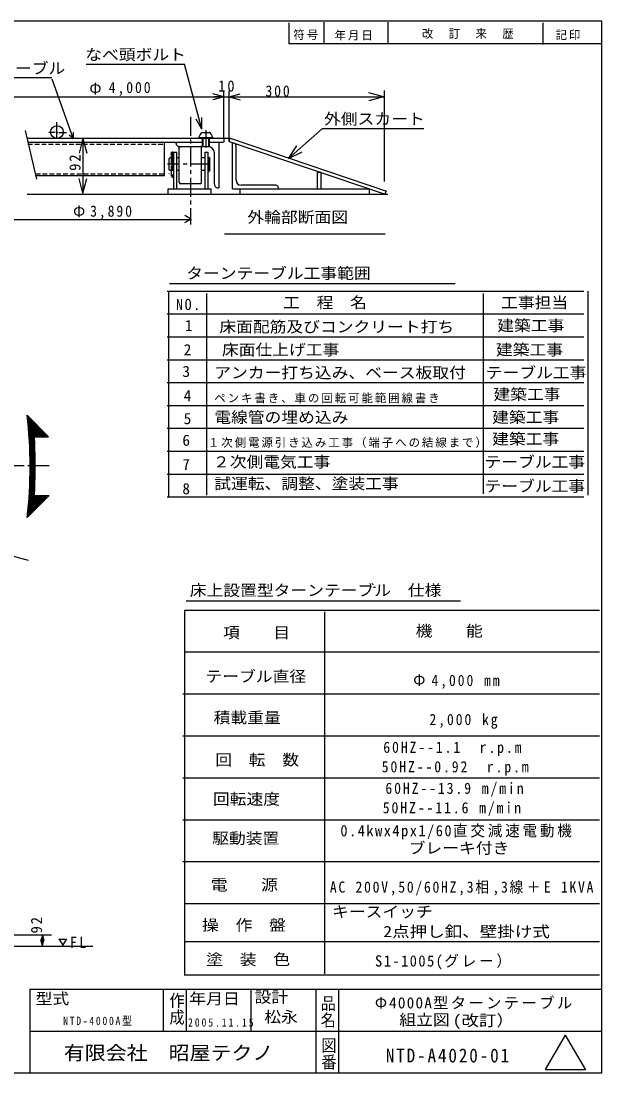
# Model space of a CAD drawing. Units: millimetres, scale not verified. Extents: x -4852 to 4898, y -3473 to 3427.
# Drawn here: x 1088 to 4898, y -3473 to 3427 of the extents above; entities that cross this region are included whole.
import ezdxf
from ezdxf.enums import TextEntityAlignment as Align

# ---------------------------------------------------------------- set-up
doc = ezdxf.new("R2010")
doc.units = ezdxf.units.MM
doc.header["$LTSCALE"] = 25
doc.linetypes.add('CHAIN1', pattern=[8, 5, -1, 1, -1])
doc.linetypes.add('DASHED1', pattern=[1.8, 1.2, -0.6])
doc.layers.add('0-0', color=7, linetype='Continuous')
doc.styles.add('@ＭＳ ゴシック', font='')
doc.styles.add('ＭＳ ゴシック', font='')
doc.styles.get('@ＭＳ ゴシック').set_extended_font_data('@MS Gothic')
doc.styles.get('ＭＳ ゴシック').set_extended_font_data('MS Gothic')

msp = doc.modelspace()

# ---------------------------------------------------------------- linework, layer by layer
at = {"layer": '0-0'}
for p, q in [((2844.57, 3415.87), (2844.57, 3277.02)), ((3074.05, 3420.37), (3074.05, 3283.41)), ((3492.52, 3420.37), (3492.52, 3283.41)), ((4509.44, 3415.87), (4509.44, 3272.79)), ((4897.98, -3472.98), (4897.98, 3427.02)), ((4897.98, 3277.02), (2844.57, 3277.02)), ((2161.45, 3142.55), (1514.35, 3142.55)), ((2272.83, 2718.22), (2158.92, 3143.34)), ((691.29, 3057.2), (1290.12, 3057.2)), ((1290.12, 3048.99), (1429.58, 2655.24)), ((2452.57, 2634.9), (2452.57, 2969.42)), ((3471.55, 2374.93), (3471.55, 2971.62)), ((2417.34, 2930.18), (2344.9, 2949.59)), ((2417.34, 2930.18), (2344.9, 2910.77)), ((2417.34, 2930.18), (2355.28, 2930.18)), ((2416.77, 2655.91), (2416.77, 2965.01)), ((2452.19, 2929.7), (2524.64, 2949.11)), ((2452.19, 2929.7), (2522.85, 2929.7)), ((2452.19, 2929.7), (2524.64, 2910.29)), ((3465.8, 2929.78), (3369.21, 2955.67)), ((1323.02, 2655.91), (1323.02, 2764.57)), ((2272.83, 2718.22), (2235.33, 2783.18)), ((2272.83, 2718.22), (2272.83, 2793.22)), ((1115.52, 2708.7), (1189.35, 2388.78)), ((1269.38, 2698.85), (1311.2, 2698.85)), ((1319.57, 2696.46), (1329.13, 2696.46)), ((1336.3, 2695.26), (1385.29, 2695.26)), ((1430.83, 2661.63), (1432.65, 2698.07)), ((2276.95, 2696.57), (2322.98, 2696.57)), ((2841.42, 2525.79), (3065.86, 2722.17)), ((3061.19, 2722.17), (3729.83, 2722.17)), ((1127.19, 2658.39), (2459.59, 2658.39)), ((1133.17, 2632.14), (2276.27, 2632.14)), ((1403.5, 2681.68), (1432.65, 2656.17)), ((1493.82, 2657.24), (1467.94, 2560.65)), ((1493.82, 2657.24), (1493.82, 2297.3)), ((1493.82, 2657.24), (1519.7, 2560.65)), ((1568.17, 2645.95), (1568.17, 2645.12)), ((1870.21, 2630.77), (1870.21, 2629.81)), ((2029.34, 2413.39), (2029.34, 2626.79)), ((2104.16, 2622.47), (2104.16, 2631.84)), ((2251, 2663.85), (2251, 2658.89)), ((2251.22, 2664.02), (2348.94, 2664.02)), ((2276.66, 2657.98), (2276.66, 2603.15)), ((2280.41, 2657.98), (2280.41, 2603.15)), ((2317.91, 2658.21), (2317.91, 2603.15)), ((2321.66, 2658.21), (2321.66, 2603.15)), ((2322.53, 2632.14), (2416.44, 2632.14)), ((2348.71, 2663.85), (2348.71, 2658.21)), ((2385.41, 2631.84), (2385.41, 2332.14)), ((2396.46, 2658.39), (2396.46, 2656.61)), ((2417.09, 2661.06), (2417.09, 2660.91)), ((2417.09, 2658.39), (2417.09, 2632.79)), ((2452.09, 2632.14), (2452.42, 2632.14)), ((2452.21, 2636.9), (2459.48, 2659.02)), ((2452.21, 2636.9), (3475.05, 2291.1)), ((2459.37, 2658.23), (3485.79, 2311.22)), ((2483.07, 2625.35), (2475.07, 2625.35)), ((2475.07, 2326.39), (2475.07, 2625.35)), ((2071.84, 2558.11), (2071.84, 2525.24)), ((2086.84, 2565.89), (2109.34, 2565.89)), ((2086.84, 2565.89), (2086.84, 2326.34)), ((2109.34, 2325.14), (2109.34, 2565.89)), ((2125.84, 2367.77), (2125.84, 2595.02)), ((2126.66, 2603.27), (2322.41, 2603.27)), ((2270.84, 2367.77), (2270.84, 2595.02)), ((2293.34, 2565.89), (2315.84, 2565.89)), ((2293.34, 2565.89), (2293.34, 2327.27)), ((2315.84, 2326.56), (2315.84, 2565.89)), ((2356.53, 2356.14), (2356.53, 2562.02)), ((2499.07, 2382.39), (2499.07, 2609.35)), ((2841.42, 2525.79), (2897.07, 2608.87)), ((2841.42, 2525.79), (2931.16, 2569.92)), ((2063.09, 2529.02), (2059.34, 2525.27)), ((2059.34, 2450.27), (2059.34, 2525.27)), ((2088.08, 2529.02), (2063.09, 2529.02)), ((2125.89, 2529.02), (2110.08, 2529.02)), ((2292.95, 2529.02), (2270.95, 2529.02)), ((2296.1, 2496.52), (2296.11, 2496.52)), ((2314.16, 2529.02), (2316.03, 2527.14)), ((2325.21, 2529.02), (2314.95, 2529.02)), ((2325.21, 2529.02), (2327.09, 2527.14)), ((2327.09, 2448.39), (2327.09, 2527.14)), ((2329.88, 2496.52), (2330.04, 2496.52)), ((2056.15, 2425.91), (2056.15, 2425.79)), ((2059.34, 2450.27), (2063.09, 2446.52)), ((2086.7, 2446.52), (2063.09, 2446.52)), ((2071.84, 2448.97), (2071.84, 2409.02)), ((2127.27, 2446.52), (2108.02, 2446.52)), ((2292.95, 2446.52), (2271.64, 2446.52)), ((2316.03, 2448.39), (2314.16, 2446.52)), ((2325.21, 2446.52), (2315.64, 2446.52)), ((2316.07, 2439.73), (2320.58, 2439.73)), ((2327.09, 2448.39), (2325.21, 2446.52)), ((3055.97, 2432.78), (3031.97, 2432.78)), ((3031.97, 2323.92), (3031.97, 2432.78)), ((3055.97, 2323.92), (3055.97, 2432.12)), ((1183.79, 2413.39), (1568.7, 2413.39)), ((1345.21, 2413.39), (2029.34, 2413.39)), ((1493.82, 2297.3), (1467.94, 2393.89)), ((1493.82, 2297.3), (1519.7, 2393.89)), ((2086.47, 2409.02), (2071.84, 2409.02)), ((2262.84, 2359.77), (2133.84, 2359.77)), ((2293.34, 2346.14), (2293.34, 2343.31)), ((2495.84, 2377.54), (2495.84, 2377.51)), ((2514.81, 2348.52), (2515.05, 2348.52)), ((2759.07, 2350.39), (2531.07, 2350.39)), ((2592.09, 2346.64), (2592.09, 2346.6)), ((1127.19, 2290.39), (3493.64, 2290.39)), ((1127.19, 2290.39), (2459.59, 2290.39)), ((2055.09, 2326.39), (2333.66, 2326.39)), ((2334.59, 2290.16), (2334.59, 2326.39)), ((2380.53, 2332.14), (2385.41, 2332.14)), ((2521.81, 2326.04), (2521.81, 2290.9)), ((2775.07, 2334.39), (2775.07, 2327.16)), ((2775.07, 2328.64), (2775.07, 2325.14)), ((3475.35, 2291.04), (3482.86, 2311.94)), ((2199.75, 2128.54), (2161.86, 2150.41)), ((1027.81, 2126.28), (2206.54, 2126.28)), ((2198.27, 2125.58), (2160.38, 2103.71)), ((2421.92, 2031.82), (3475.44, 2031.82)), ((2062.39, 1705.73), (3935.31, 1705.73)), ((2045.67, 1655.57), (4779.8, 1655.57)), ((2054.03, 1655.57), (2054.03, 301.04)), ((2304.87, 1638.84), (2304.87, 317.76)), ((4119.26, 1638.84), (4119.26, 326.12)), ((4804.89, 1655.57), (4804.89, 317.76)), ((2045.67, 1505.57), (4779.8, 1505.57)), ((2045.67, 1355.57), (4779.8, 1355.57)), ((2045.67, 1205.57), (4779.8, 1205.57)), ((2045.67, 1055.57), (4779.8, 1055.57)), ((2045.67, 905.57), (4779.8, 905.57)), ((1127.68, 841.22), (1268.27, 700.63)), ((1175.52, 700.63), (1268.27, 700.63)), ((2045.67, 755.57), (4779.8, 755.57)), ((1137.59, -110.83), (-1759.67, 665.49)), ((2045.67, 605.57), (4779.8, 605.57)), ((2045.67, 455.57), (4779.8, 455.57)), ((1127.99, 170.81), (1269.87, 312.69)), ((1175.52, 314.18), (1271.36, 314.18)), ((2045.67, 305.57), (4779.8, 305.57)), ((3400.44, -287.2), (3411.93, -287.2)), ((2171.08, -376.22), (3971.22, -376.22)), ((2159.74, -436.54), (4882.39, -436.54)), ((2159.74, -436.54), (2159.74, -2833.86)), ((3078.77, -448.03), (3078.77, -2823.07)), ((2159.74, -711.54), (4882.39, -711.54)), ((2148.25, -986.54), (4882.39, -986.54)), ((2148.25, -1261.54), (4882.39, -1261.54)), ((2148.25, -1536.54), (4882.39, -1536.54)), ((2148.25, -1811.54), (4882.39, -1811.54)), ((2148.25, -2086.54), (4882.39, -2086.54)), ((2159.74, -2361.54), (4882.39, -2361.54)), ((1336.63, -2592.69), (1361.03, -2634.96)), ((1336.63, -2594.37), (1383.65, -2594.37)), ((1361.82, -2636.35), (1387.2, -2592.39)), ((2159.74, -2611.54), (4882.39, -2611.54)), ((1558.53, -2643), (-4014.61, -2643)), ((2159.74, -2830.29), (4882.39, -2830.29)), ((1145.87, -2922.98), (4897.98, -2922.98)), ((1147.98, -3472.98), (1147.98, -2920.81)), ((2022.98, -3198.18), (2022.98, -2920.81)), ((2172.98, -3198.18), (2172.98, -2920.81)), ((2597.98, -3198.18), (2597.98, -2920.81)), ((3022.98, -3472.98), (3022.98, -2920.81)), ((3172.98, -3472.98), (3172.98, -2920.81)), ((1148.07, -3197.98), (4897.98, -3197.98)), ((4657.06, -3224.65), (4526.31, -3451.12)), ((4657.7, -3224.65), (4789.5, -3452.94)), ((-4852.02, -3472.98), (4897.98, -3472.98)), ((4526.77, -3450.11), (4790.55, -3450.11))]:
    msp.add_line(p, q, dxfattribs=at)
at = {"layer": '0-0', "color": 4}
for p, q in [((2416.77, 2875.08), (2416.77, 2877.28)), ((1287.4, -2568.22), (1030.71, -2568.22)), ((1227.4, -2568.22), (1217.04, -2606.86)), ((1227.4, -2638.57), (1217.04, -2599.93)), ((1227.4, -2568.22), (1237.75, -2606.86)), ((1227.4, -2638.57), (1227.4, -2568.22)), ((1227.4, -2638.57), (1237.75, -2599.93))]:
    msp.add_line(p, q, dxfattribs=at)
at = {"layer": '0-0', "linetype": 'CHAIN1'}
for p, q in [((2198.34, 2798.94), (2198.34, 2093.47)), ((2299.16, 2711.15), (2299.16, 2597.9)), ((2079.34, 2570.75), (2079.34, 2398.4)), ((2326.34, 2487.77), (2048.13, 2487.77)), ((-3617.47, 511.12), (1271.63, 511.12))]:
    msp.add_line(p, q, dxfattribs=at)
at = {"layer": '0-0', "linetype": 'DASHED1'}
for p, q in [((2029.23, 2552.38), (2029.23, 2632.32)), ((1133.17, 2620.14), (2029.23, 2620.14)), ((2071.73, 2524.82), (2071.73, 2451.07)), ((1184.35, 2425.39), (2029, 2425.39))]:
    msp.add_line(p, q, dxfattribs=at)
at = {"layer": '0-0'}
for points in [[(4897.98, 3427.02), (-4852.02, 3427.02), (-4852.02, -3472.98)], [(746.02, 2929.78), (3465.8, 2929.78), (3369.21, 2903.9)], [(2315.84, 2533.75), (2320.34, 2533.75), (2320.34, 2440.04)], [(2053.34, 2289.54), (2053.34, 2326.39), (2334.59, 2326.39)], [(2475.07, 2326.39), (3370.57, 2326.39), (3370.57, 2290.49)]]:
    msp.add_lwpolyline(points, dxfattribs=at)
for centre, radius in [((1323.15, 2698.85), 41.56), ((2079.73, 2558.95), 7.5)]:
    msp.add_circle(centre, radius, dxfattribs=at)
for centre, radius, start, end in [((2299.52, 2658.21), 45, 120.66893, 172.1959), ((2299.52, 2658.21), 45, 6.84277, 59.82648), ((2126.66, 2625.77), 22.5, 180, 270), ((2483.07, 2609.35), 16, 0, 90), ((2134.09, 2595.02), 8.25, 90, 180), ((2262.59, 2595.02), 8.25, 0, 90), ((2315.28, 2562.02), 41.25, 0, 90), ((2133.84, 2367.77), 8, 180, 270), ((2262.84, 2367.77), 8, 270, 0), ((2380.53, 2356.14), 24, 180, 281.71976), ((2531.07, 2382.39), 32, 180, 270), ((2759.07, 2334.39), 16, 0, 90), ((-1717.49, 504.69), 2865, 353.30756, 6.7456), ((-1717.49, 504.69), 2868.75, 353.43294, 6.66955), ((-1717.49, 504.69), 2872.5, 353.49195, 6.55024), ((-1717.49, 504.69), 2876.25, 353.6055, 6.44228), ((-1717.49, 504.69), 2880, 353.70667, 6.35296), ((-1717.49, 504.69), 2883.75, 353.78114, 6.25137), ((-1717.49, 504.69), 2887.5, 353.86338, 6.15335), ((-1717.49, 504.69), 2891.25, 353.97908, 6.08467), ((-1717.49, 504.69), 2895, 354.06651, 5.99454), ((-1717.49, 504.69), 2898.75, 354.15446, 5.92032), ((-1717.49, 504.69), 2902.5, 3.93721, 5.82161), ((-1717.49, 504.69), 2906.25, 3.90481, 5.72242), ((-1717.49, 504.69), 2910, 3.88629, 5.64805), ((-1717.49, 504.69), 2913.75, 3.89539, 5.55085), ((-1717.49, 504.69), 2917.5, 3.87786, 5.43233), ((-1717.49, 504.69), 2921.25, 3.85758, 5.33355), ((-1717.49, 504.69), 2925, 3.86761, 5.26811), ((-1717.49, 504.69), 2928.75, 3.8602, 5.18601), ((-1717.49, 504.69), 2932.5, 3.8702, 5.09807), ((-1717.49, 504.69), 2936.25, 3.85188, 5.01641), ((-1717.49, 504.69), 2940, 3.83361, 4.92089), ((-1717.49, 504.69), 2943.75, 3.82903, 4.81888), ((-1717.49, 504.69), 2947.5, 3.83902, 4.7312), ((-1717.49, 504.69), 2951.25, 3.80629, 4.68901), ((-1717.49, 504.69), 2955, 3.82716, 4.56385), ((-1717.49, 504.69), 2958.75, 3.80994, 4.48531), ((-1717.49, 504.69), 2962.5, 3.79185, 4.39849), ((-1717.49, 504.69), 2966.25, 3.81356, 4.30459), ((-1717.49, 504.69), 2970, 3.79462, 4.23959), ((-1717.49, 504.69), 2973.75, 3.7631, 4.12427), ((-1717.49, 504.69), 2977.5, 3.78656, 4.06074), ((-1717.49, 504.69), 2902.5, 354.24289, 356.23087), ((-1717.49, 504.69), 2906.25, 354.34397, 356.22251), ((-1717.49, 504.69), 2910, 354.43049, 356.22616), ((-1717.49, 504.69), 2913.75, 354.51679, 356.24541), ((-1717.49, 504.69), 2917.5, 354.60288, 356.26281), ((-1717.49, 504.69), 2921.25, 354.68229, 356.21498), ((-1717.49, 504.69), 2925, 354.76664, 356.25894), ((-1717.49, 504.69), 2928.75, 354.85987, 356.23597), ((-1717.49, 504.69), 2932.5, 354.9677, 356.25599), ((-1717.49, 504.69), 2936.25, 355.03724, 356.26047), ((-1717.49, 504.69), 2940, 355.13684, 356.27772), ((-1717.49, 504.69), 2943.75, 355.20724, 356.31036), ((-1717.49, 504.69), 2947.5, 355.28453, 356.28659), ((-1717.49, 504.69), 2951.25, 355.40519, 356.29278), ((-1717.49, 504.69), 2955, 355.49671, 356.30991), ((-1717.49, 504.69), 2958.75, 355.55758, 356.28711), ((-1717.49, 504.69), 2962.5, 355.64976, 356.33311), ((-1717.49, 504.69), 2966.25, 355.73145, 356.32477), ((-1717.49, 504.69), 2970, 355.8442, 356.31558), ((-1717.49, 504.69), 2973.75, 355.89092, 356.32081), ((-1717.49, 504.69), 2977.5, 355.98812, 356.35043)]:
    msp.add_arc(centre, radius, start, end, dxfattribs=at)

# ---------------------------------------------------------------- texts
at = {"layer": '0-0', "style": 'ＭＳ ゴシック'}
for s, height, width, p in [('なべ頭ボルト', 73.31, 1.1, (1509.05, 3147.85)), ('ターンテーブル', 73.31, 1.1, (607.86, 3058.6)), ('外側スカート', 73.31, 1.1, (3075.21, 2726.85)), ('外輪部断面図', 73.31, 1.1, (2572.43, 2081.99)), ('ターンテーブル工事範囲', 73.31, 1.1, (2171.08, 1714.1)), ('工\u3000程\u3000名', 73.31, 1.1, (2806.54, 1521.79)), ('工事担当', 73.31, 1.1, (4236.32, 1521.79)), ('床面配筋及びコンクリート打ち', 73.31, 1.1, (2388.48, 1362.92)), ('建築工事', 73.31, 1.1, (4211.24, 1371.28)), ('床面仕上げ工事', 73.31, 1.1, (2405.2, 1212.42)), ('建築工事', 73.31, 1.1, (4202.87, 1212.42)), ('アンカー打ち込み、ベース板取付', 73.31, 1.1, (2355.03, 1061.92)), ('テーブル工事', 73.31, 1.1, (4135.98, 1061.92)), ('建築工事', 73.31, 1.1, (4186.15, 919.77)), ('電線管の埋め込み', 73.31, 1.1, (2355.03, 769.27)), ('建築工事', 73.31, 1.1, (4177.79, 769.27)), ('建築工事', 73.31, 1.1, (4177.79, 627.13)), ('２次側電気工事', 73.31, 1.1, (2346.67, 476.63)), ('テーブル工事', 73.31, 1.1, (4127.62, 476.63)), ('試運転、調整、塗装工事', 73.31, 1.1, (2355.03, 334.49)), ('テーブル工事', 73.31, 1.1, (4127.62, 317.76)), ('床上設置型ターンテーブル\u3000仕様', 73.31, 1.1, (2194.77, -365.71)), ('項\u3000\u3000目', 73.31, 1.1, (2412.47, -643.33)), ('機\u3000\u3000能', 73.31, 1.1, (3676.15, -631.84)), ('テーブル直径', 73.31, 1.1, (2297.59, -930.53)), ('積載重量', 73.31, 1.1, (2351.21, -1200.51)), ('回\u3000転\u3000数', 73.31, 1.1, (2361.11, -1477.62)), ('回転速度', 73.31, 1.1, (2346.26, -1734.93)), ('駆動装置', 73.31, 1.1, (2341.31, -1992.25)), ('ブレーキ付き', 73.31, 1.1, (3630.2, -2056.35)), ('電\u3000\u3000源', 73.31, 1.1, (2332.06, -2297.59)), ('キースイッチ', 73.31, 1.1, (3128.16, -2473.95)), ('操\u3000作\u3000盤', 73.31, 1.1, (2274.62, -2561.82)), ('2点押し釦、壁掛け式', 73.31, 1.15, (3463.98, -2603.77)), ('塗\u3000装\u3000色', 73.31, 1.1, (2302.37, -2787.13)), ('型式', 73.31, 1.1, (1183.59, -3044.15)), ('年月日', 73.31, 1.1, (2191.72, -3044.15)), ('設計', 73.31, 1.1, (2619.56, -3034.32)), ('松永', 73.31, 1.1, (2683.59, -3164.06)), ('組立図', 73.31, 1.1, (3568.98, -3182.72)), ('(改訂）', 73.31, 1.15, (3918.58, -3186.93)), ('有限会社\u3000昭屋テクノ', 91.64, 1.1, (1367.98, -3414.64))]:
    msp.add_text(s, height=height, dxfattribs=dict(at, width=width)).set_placement(p, align=Align.BOTTOM_LEFT)
for s, p in [('Φ', (1535.57, 2925.08)), ('Φ', (1428.65, 2119.48)), ('1', (2162.72, 1371.28)), ('2', (2154.36, 1212.42)), ('3', (2146, 1070.28)), ('4', (2154.36, 911.41)), ('5', (2154.36, 760.91)), ('6', (2146, 618.77)), ('7', (2146, 459.91)), ('8', (2146, 301.04)), ('Φ', (3659.89, -955))]:
    msp.add_text(s, height=73.31, dxfattribs=at).set_placement(p, align=Align.BOTTOM_LEFT)
at = {"layer": '0-0', "style": '@ＭＳ ゴシック', "width": 1.1}
for s, p in [('作成', (2050.78, -2941.41)), ('品名', (3042.48, -2960.55)), ('図番', (3047.4, -3235.94))]:
    msp.add_text(s, height=73.31, rotation=270, dxfattribs=at).set_placement(p, align=Align.BOTTOM_LEFT)
at = {"layer": '0-0', "attachment_point": 7, "style": 'ＭＳ ゴシック'}
for s, insert, char_height in [('\\T1.17;符号', (2873.83, 3302.35), 54.99), ('\\T1.17;年月日', (3144.18, 3299.84), 54.99), ('\\T1.17;改\u3000訂\u3000来\u3000歴', (3717.42, 3309.86), 54.99), ('\\T1.17;記印', (4593.56, 3302.35), 54.99), ('\\T1.27;\\W0.95;10', (2380.86, 2963.13), 73.31), ('\\T1.28;\\W0.9;4,000', (1662.86, 2935.69), 73.31), ('\\T1.27;\\W0.9;300', (2691.04, 2930.45), 73.31), ('\\T1.28;\\W0.9;3,890', (1540.76, 2124.68), 73.31), ('\\T1.27;\\W0.9;NO.', (2104.19, 1530.15), 73.31), ('\\T1.17;ペンキ書き、車の回転可能範囲線書き', (2355.03, 919.77), 54.99), ('\\T1.17;１次側電源引き込み工事（端子への結線まで）', (2313.23, 627.13), 54.99), ('\\T1.28;\\W0.9;4,000\\~mm', (3779.54, -953.5), 73.31), ('\\T1.28;\\W0.9;2,000\\~kg', (3766.42, -1215.11), 73.31), ('\\T1.28;\\W0.9;60HZ--1.1\\~\\~r.p.m', (3463.67, -1394.24), 73.31), ('\\T1.28;\\W0.9;50HZ--0.92\\~\\~r.p.m', (3453.31, -1521.92), 73.31), ('\\T1.28;\\W0.9;60HZ--13.9\\~m/min', (3477.47, -1659.96), 73.31), ('\\T1.28;\\W0.9;50HZ--11.6\\~m/min', (3460.21, -1787.64), 73.31), ('\\T1.2;\\W0.95;0.4kwx4px1/60直交減速電動機', (3182.17, -1941.47), 73.31), ('\\T1.25;\\W0.9;AC\\~200V,50/60HZ,3相,3線＋E\\~1KVA', (3113.24, -2309.08), 73.31), ('\\T1.27;\\W0.95;FL', (1408.28, -2653.07), 73.31), ('\\T1.2;\\W0.95;S1-1005(グレー）', (3409.54, -2794.32), 73.31), ('\\T1.16;Φ4000A型ターンテーブル', (3408.49, -3054.47), 73.31), ('\\T1.35;\\W0.85;NTD-4000A型', (1363.91, -3161.9), 54.99), ('\\T1.39;\\W0.85;2005.11.15', (2183.23, -3170.08), 54.99), ('\\T1.22;\\W0.9;NTD-A4020-01', (3480.07, -3405.69), 91.64)]:
    msp.add_mtext(s, dxfattribs=dict(at, insert=insert, char_height=char_height))
at = {"layer": '0-0', "char_height": 73.31, "attachment_point": 7, "rotation": 90, "style": 'ＭＳ ゴシック'}
for insert in [(1479.02, 2444.49), (1226.72, -2557.58)]:
    msp.add_mtext('\\T1.27;\\W0.95;92', dxfattribs=dict(at, insert=insert))

doc.saveas('drawing.dxf')
